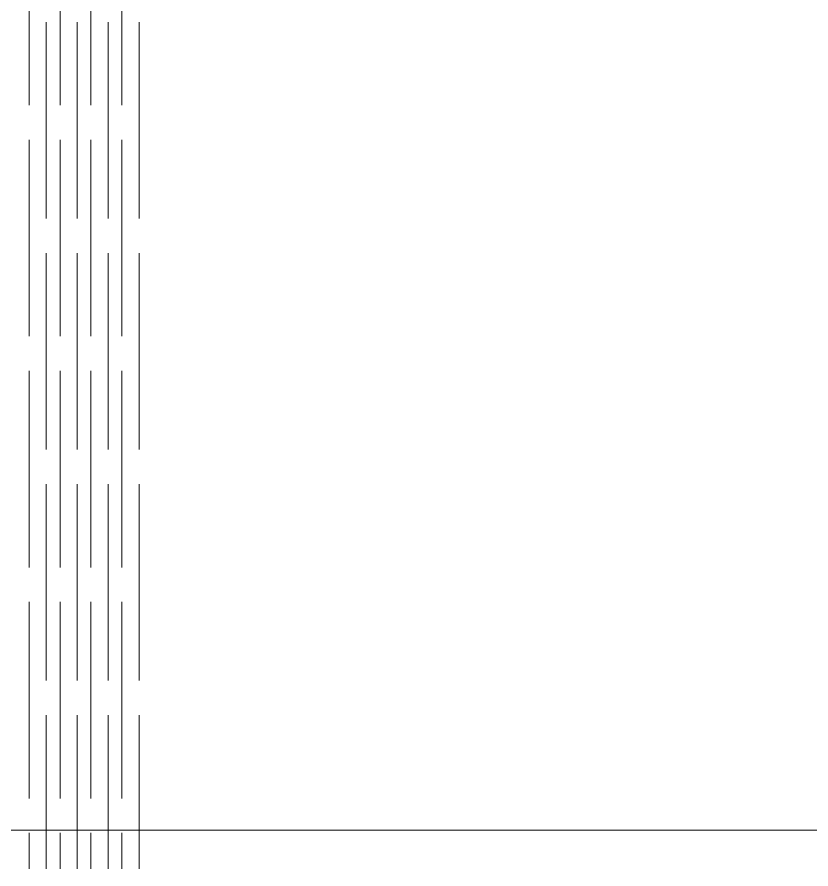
# Model space of a CAD drawing. Header units: centimetres. Extents: x -31 to 29.5, y -18.9 to 20.7.
# Drawn here: x -7.19 to 2.57, y -3.3 to 7.17 of the extents above; entities that cross this region are included whole.
import ezdxf

# ---------------------------------------------------------------- set-up
doc = ezdxf.new("R2010")
doc.units = ezdxf.units.CM
doc.header["$MEASUREMENT"] = 0
doc.layers.add('layer 1', color=7, linetype='Continuous')

msp = doc.modelspace()

# ---------------------------------------------------------------- linework, layer by layer
at = {"layer": 'layer 1', "color": 1, "lineweight": 9}
msp.add_open_spline([(-30.26199, 20.36777), (-30.26199, 20.36777), (12.02372, 20.36777), (12.02372, 20.36777), (12.02372, 20.36777), (12.19558, 20.36777), (12.33619, 20.22717), (12.33619, 20.05532), (12.33619, 20.05532), (12.33619, 20.05532), (12.33619, -2.51093), (12.33619, -2.51093), (12.33619, -2.51093), (12.33619, -2.68281), (12.19558, -2.82339), (12.02372, -2.82339), (12.02372, -2.82339), (12.02372, -2.82339), (-30.26199, -2.82339), (-30.26199, -2.82339), (-30.26199, -2.82339), (-30.43385, -2.82339), (-30.57445, -2.68281), (-30.57445, -2.51093), (-30.57445, -2.51093), (-30.57445, -2.51093), (-30.57445, 20.05532), (-30.57445, 20.05532), (-30.57445, 20.05532), (-30.57445, 20.22717), (-30.43385, 20.36777), (-30.26199, 20.36777)], degree=3, knots=[0, 0, 0, 0, 0.11111111, 0.11111111, 0.11111111, 0.11111111, 0.22222222, 0.22222222, 0.22222222, 0.22222222, 0.33333333, 0.33333333, 0.33333333, 0.33333333, 0.44444444, 0.44444444, 0.44444444, 0.44444444, 0.55555556, 0.55555556, 0.55555556, 0.55555556, 0.66666667, 0.66666667, 0.66666667, 0.66666667, 0.77777778, 0.77777778, 0.77777778, 0.77777778, 1, 1, 1, 1], dxfattribs=at)
for points in [[(-7.04119, 8.50314), (-7.04119, 7.69763), (-7.04119, 6.89209), (-7.04119, 6.08655)], [(-6.66104, 8.50314), (-6.66104, 7.69763), (-6.66104, 6.89209), (-6.66104, 6.08655)], [(-6.28088, 8.50314), (-6.28088, 7.69763), (-6.28088, 6.89209), (-6.28088, 6.08655)], [(-5.90073, 8.50314), (-5.90073, 7.69763), (-5.90073, 6.89209), (-5.90073, 6.08655)], [(-6.83008, 7.11039), (-6.83008, 6.30488), (-6.83008, 5.49934), (-6.83008, 4.6938)], [(-6.44993, 7.11039), (-6.44993, 6.30488), (-6.44993, 5.49934), (-6.44993, 4.6938)], [(-6.06977, 7.11039), (-6.06977, 6.30488), (-6.06977, 5.49934), (-6.06977, 4.6938)], [(-5.68962, 7.11039), (-5.68962, 6.30488), (-5.68962, 5.49934), (-5.68962, 4.6938)], [(-7.04119, 5.66339), (-7.04119, 4.85788), (-7.04119, 4.05234), (-7.04119, 3.2468)], [(-6.66104, 5.66339), (-6.66104, 4.85788), (-6.66104, 4.05234), (-6.66104, 3.2468)], [(-6.28088, 5.66339), (-6.28088, 4.85788), (-6.28088, 4.05234), (-6.28088, 3.2468)], [(-5.90073, 5.66339), (-5.90073, 4.85788), (-5.90073, 4.05234), (-5.90073, 3.2468)], [(-6.83008, 4.27062), (-6.83008, 3.46511), (-6.83008, 2.65957), (-6.83008, 1.85403)], [(-6.44993, 4.27062), (-6.44993, 3.46511), (-6.44993, 2.65957), (-6.44993, 1.85403)], [(-6.06977, 4.27062), (-6.06977, 3.46511), (-6.06977, 2.65957), (-6.06977, 1.85403)], [(-5.68962, 4.27062), (-5.68962, 3.46511), (-5.68962, 2.65957), (-5.68962, 1.85403)], [(-7.04119, 2.82362), (-7.04119, 2.01811), (-7.04119, 1.21257), (-7.04119, 0.40703)], [(-6.66104, 2.82362), (-6.66104, 2.01811), (-6.66104, 1.21257), (-6.66104, 0.40703)], [(-6.28088, 2.82362), (-6.28088, 2.01811), (-6.28088, 1.21257), (-6.28088, 0.40703)], [(-5.90073, 2.82362), (-5.90073, 2.01811), (-5.90073, 1.21257), (-5.90073, 0.40703)], [(-6.83008, 1.43087), (-6.83008, 0.62536), (-6.83008, -0.18018), (-6.83008, -0.98572)], [(-6.44993, 1.43087), (-6.44993, 0.62536), (-6.44993, -0.18018), (-6.44993, -0.98572)], [(-6.06977, 1.43087), (-6.06977, 0.62536), (-6.06977, -0.18018), (-6.06977, -0.98572)], [(-5.68962, 1.43087), (-5.68962, 0.62536), (-5.68962, -0.18018), (-5.68962, -0.98572)], [(-7.04119, -0.01613), (-7.04119, -0.82164), (-7.04119, -1.62718), (-7.04119, -2.43272)], [(-6.66104, -0.01613), (-6.66104, -0.82164), (-6.66104, -1.62718), (-6.66104, -2.43272)], [(-6.28088, -0.01613), (-6.28088, -0.82164), (-6.28088, -1.62718), (-6.28088, -2.43272)], [(-5.90073, -0.01613), (-5.90073, -0.82164), (-5.90073, -1.62718), (-5.90073, -2.43272)], [(-6.8301, -1.40892), (-6.8301, -1.40892), (-6.8301, -3.30034), (-6.8301, -3.30034)], [(-6.44995, -1.40892), (-6.44995, -1.40892), (-6.44995, -3.30034), (-6.44995, -3.30034)], [(-6.06979, -1.40892), (-6.06979, -1.40892), (-6.06979, -3.30034), (-6.06979, -3.30034)], [(-5.68964, -1.40892), (-5.68964, -1.40892), (-5.68964, -3.30034), (-5.68964, -3.30034)], [(-7.04121, -2.85592), (-7.04121, -2.85592), (-7.04121, -3.30034), (-7.04121, -3.30034)], [(-6.66106, -2.85592), (-6.66106, -2.85592), (-6.66106, -3.30034), (-6.66106, -3.30034)], [(-6.2809, -2.85592), (-6.2809, -2.85592), (-6.2809, -3.30034), (-6.2809, -3.30034)], [(-5.90075, -2.85592), (-5.90075, -2.85592), (-5.90075, -3.30034), (-5.90075, -3.30034)]]:
    msp.add_open_spline(points, degree=3, dxfattribs=at)

doc.saveas('drawing.dxf')
